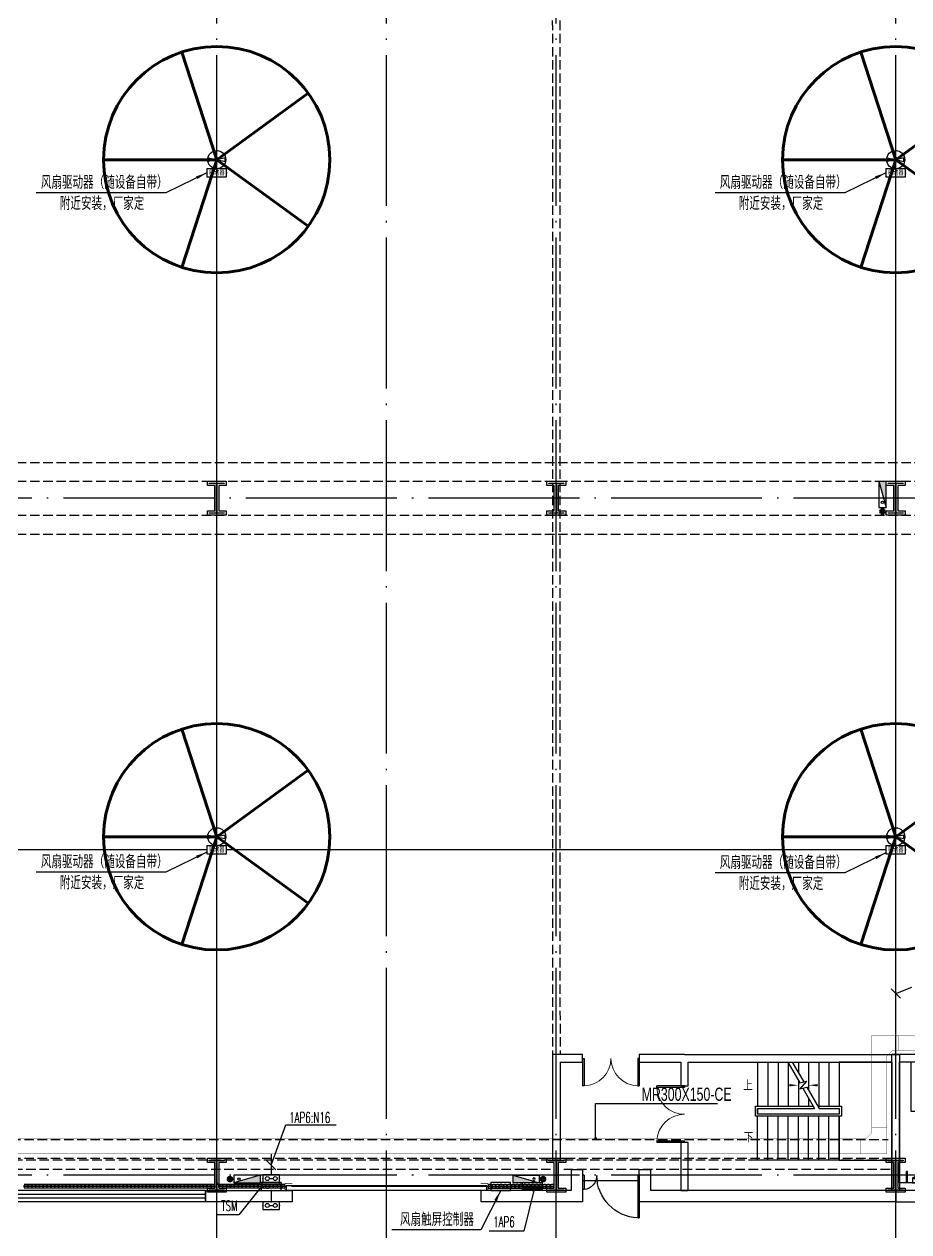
# Model space of a CAD drawing. Extents: x -1396510 to 1250330, y -1892470 to 1623980.
# Drawn here: x -160960 to -137506, y -1361373 to -1329356 of the extents above; entities that cross this region are included whole.
import ezdxf
from ezdxf.enums import TextEntityAlignment as Align

# ---------------------------------------------------------------- set-up
doc = ezdxf.new("R2010")
doc.units = 0
doc.header["$LTSCALE"] = 1000
doc.header["$MEASUREMENT"] = 0
for name, pattern in [('10平面$0$DASH', [0.35, 0.25, -0.1]), ('10平面$1$DOTE', [2.42, 2, -0.2, 0.02, -0.2]), ('DASH', [0.35, 0.25, -0.1]), ('DOTE', [2.42, 2, -0.2, 0.02, -0.2])]:
    doc.linetypes.add(name, pattern=pattern)
doc.layers.get('Defpoints').update_dxf_attribs({"color": 210})
for name, color, linetype in [('10平面$0$WINDOW', 4, 'Continuous'), ('10平面$1$A-AXIS-DOTE', 14, '10平面$1$DOTE'), ('A-AXIS-DOTE', 14, 'DOTE'), ('A-AXIS-SYMB', 3, 'Continuous'), ('A-HATCH-2', 251, 'Continuous'), ('A-HRAIL', 173, 'Continuous'), ('A-LIN-V', 9, 'Continuous'), ('A-SFCE', 30, 'Continuous'), ('A-TEXT', 61, 'Continuous'), ('A-WC', 223, 'Continuous'), ('A-WINDOW', 140, 'Continuous'), ('AS-COLN', 6, 'Continuous'), ('AS-WALL', 40, 'Continuous'), ('CABLETRAY', 4, 'Continuous'), ('CABLETRAY_DIM', 3, 'Continuous'), ('DIM-照明', 3, 'Continuous'), ('DIM-箱柜', 3, 'Continuous'), ('DIM_SYMB', 3, 'Continuous'), ('EQUIP-动力', 3, 'Continuous'), ('EQUIP-箱柜', 3, 'Continuous'), ('SB_ZF消火栓', 10, 'Continuous'), ('SB_ZF消火栓M', 10, 'Continuous'), ('WIRE-照明', 1, 'Continuous'), ('建-窗', 4, 'Continuous'), ('建-门', 4, 'Continuous')]:
    doc.layers.add(name, color=color, linetype=linetype)
doc.layers.add('A-云线2', color=3, linetype='Continuous', plot=False)
doc.layers.add('LG-ZF消防', color=1, linetype='Continuous', lineweight=60)
doc.styles.add('_TCH_DIM', font='SIMPLEX', dxfattribs={"bigfont": 'GBCBIG'})
doc.styles.add('_TCH_WINDOW', font='SIMPLEX', dxfattribs={"height": 3.5, "bigfont": 'GBCBIG'})
doc.styles.add('_TEL_ATTDEF', font='GBENOR', dxfattribs={"width": 0.8, "height": 3, "bigfont": 'GBCBIG'})
doc.styles.add('_TEL_DIM', font='SIMPLEX', dxfattribs={"width": 0.8, "height": 3.5, "bigfont": 'HZTXT'})
doc.styles.add('HZTXT5', font='aa.shx', dxfattribs={"width": 0.7, "bigfont": 'hztxt.shx'})

# ---------------------------------------------------------------- blocks, each defined once
blk = doc.blocks.new('清洁间')
at = {"layer": 'A-AXIS-DOTE', "color": 0, "linetype": 'DASH'}
blk.add_lwpolyline([(2044571, 1694020), (2045331, 1694020)], dxfattribs=at)
at = {"layer": 'A-WC', "color": 0}
for points in [[(2045106, 1693770), (2045106, 1694270), (2044606, 1694270), (2044606, 1693770)], [(2045056, 1693820), (2045056, 1694220), (2044656, 1694220), (2044656, 1693820)]]:
    blk.add_lwpolyline(points, close=True, dxfattribs=at)
for points in [[(2044828, 1694048), (2044656, 1694220)], [(2044884, 1694048), (2045056, 1694220)], [(2044656, 1693820), (2044828, 1693991)], [(2045056, 1693820), (2044884, 1693991)]]:
    blk.add_lwpolyline(points, dxfattribs=at)
blk.add_circle((2044856, 1694020), 40, dxfattribs=at)
blk = doc.blocks.new('厕卫')
at = {"layer": 'A-AXIS-DOTE', "color": 0, "linetype": 'DASH'}
blk.add_line((50, -823), (50, 272), dxfattribs=at)
at = {"layer": 'A-WC', "color": 0}
for p, q in [((-60, -40), (-60, -470)), ((150, -30), (-50, -30)), ((160, -470), (160, -40)), ((190, -470), (-90, -470)), ((350, -1097), (-170, -1397))]:
    blk.add_line(p, q, dxfattribs=at)
blk.add_lwpolyline([(-400, 203), (-400, -1097), (500, -1097), (500, 203)], close=True, dxfattribs=at)
blk.add_lwpolyline([(190, -40, 0.414214), (150, 0), (-50, 0, 0.414214), (-90, -40), (-90, -480, 0.414214), (20, -590), (80, -590, 0.414214), (190, -480)], format="xyb", close=True, dxfattribs=at)
blk.add_circle((50, -359), 20, dxfattribs=at)
for centre, radius, start, end in [((-50, -40), 10, 90, 180), ((150, -40), 10, 0, 90), ((350, -1097), 600, 180, 209.9999)]:
    blk.add_arc(centre, radius, start, end, dxfattribs=at)
for p in [(50, 0), (50, -359)]:
    blk.add_point(p, dxfattribs=at)
blk = doc.blocks.new('$lvtry$00000224')
at = {"color": 0}
for p, q in [((-363, 0), (-363, -300)), ((-338, 0), (-363, 0)), ((-338, -300), (-363, -300)), ((-338, 0), (-338, -300)), ((337, 0), (337, -300)), ((362, 0), (337, 0)), ((362, -300), (337, -300)), ((362, 0), (362, -300))]:
    blk.add_line(p, q, dxfattribs=at)
at = {"color": 0, "elevation": 0}
blk.add_lwpolyline([(-205, -131), (-205, 0), (205, 0), (205, -131, 0.268068), (51, -263, -0.317765), (0, -300, -0.317765), (-51, -263, 0.268068)], format="xyb", close=True, dxfattribs=at)
at = {"color": 0}
blk.add_circle((0, -182, 0), 20, dxfattribs=at)
for centre, radius, start, end in [((-152, -115, 0), 10, 114.1084, 248.1394), ((5, -466, 0), 395, 66.6675, 114.1084), ((-243, -341, 0), 233, 19.2639, 68.1394), ((0, -256, 0), 24, 199.2639, 269.4998), ((0, -256, 0), 24, 270.5002, 340.7361), ((243, -341, 0), 233, 110.4941, 160.7361), ((158, -113, 0), 10, 290.4941, 66.6675)]:
    blk.add_arc(centre, radius, start, end, dxfattribs=at)
blk.add_point((0, -182, 0), dxfattribs=at)
at = {"layer": 'A-AXIS-DOTE', "color": 0}
blk.add_lwpolyline([(0, 153), (0, -367)], dxfattribs=at)
blk = doc.blocks.new('小便器')
at = {"layer": 'A-WC', "color": 8, "xscale": -1, "rotation": 89.99999999999999}
blk.add_blockref('$lvtry$00000224', (2044606, 1695654), dxfattribs=at)
blk = doc.blocks.new('45345')
at = {"layer": 'A-WC'}
h = blk.add_hatch(dxfattribs=at)
h.set_pattern_fill('ANSI31', color=0, scale=10)
h.set_pattern_definition([(30, (40598742844.535, 3385776346.45), (-7.9375, 13.74815), [])])
edge = h.paths.add_edge_path()
edge.add_arc((40598742441.347763, 3385774511.717568), 50, 0, 360)
at = {"layer": 'A-WC', "color": 0}
blk.add_circle((40598742441.347763, 3385774511.717568), 50, dxfattribs=at)
blk = doc.blocks.new('343243')
at = {"layer": '10平面$1$A-AXIS-DOTE', "color": 0}
blk.add_lwpolyline([(-137039, 783550), (-137039, 784210)], dxfattribs=at)
at = {"layer": 'A-WC', "color": 0}
for p, q in [((-137084, 783875), (-136994, 783875)), ((-137071, 783707), (-137056, 783814)), ((-137064, 783668), (-137056, 783814)), ((-137056, 783814), (-137022, 783814)), ((-137056, 783804), (-137022, 783804)), ((-137039, 783830), (-137039, 783920)), ((-137014, 783668), (-137022, 783814)), ((-137008, 783707), (-137022, 783814)), ((-137176, 783694), (-137103, 783694)), ((-137139, 783657), (-137139, 783731)), ((-137064, 783668), (-137071, 783707)), ((-137064, 783668), (-137014, 783668)), ((-137063, 783687), (-137015, 783687)), ((-137014, 783668), (-137008, 783707)), ((-136976, 783694), (-136903, 783694)), ((-136939, 783657), (-136939, 783731))]:
    blk.add_line(p, q, dxfattribs=at)
for points in [[(-137069, 783721, -0.055034), (-137132, 783735, -0.088849), (-137208, 783776, -0.104988), (-137263, 783843, -0.12017), (-137282, 783920, -0.12017), (-137263, 783997, -0.104988), (-137208, 784064, -0.088849), (-137132, 784105, -0.080052), (-137039, 784120, -0.080052)], [(-137039, 784120, -0.080052), (-136946, 784105, -0.088849), (-136870, 784064, -0.104988), (-136815, 783997, -0.12017), (-136796, 783920, -0.12017), (-136815, 783843, -0.104988), (-136870, 783776, -0.088849), (-136946, 783735, -0.055034), (-137010, 783721, -0.080052)], [(-137065, 783751, -0.056066), (-137123, 783763, -0.088849), (-137190, 783800, -0.104988), (-137237, 783857, -0.12017), (-137252, 783920, -0.12017), (-137237, 783983, -0.104988), (-137190, 784040, -0.088849), (-137123, 784077, -0.080052), (-137039, 784090, -0.080052)], [(-137039, 784090, -0.080052), (-136956, 784077, -0.088849), (-136889, 784040, -0.104988), (-136842, 783983, -0.12017), (-136826, 783920, -0.12017), (-136842, 783857, -0.104988), (-136889, 783800, -0.088849), (-136956, 783763, -0.056066), (-137014, 783751, -0.080052)]]:
    blk.add_lwpolyline(points, format="xyb", dxfattribs=at)
for centre, radius in [((-137039, 783875), 30), ((-137039, 783875), 20), ((-137139, 783694), 25), ((-137139, 783694), 15), ((-136939, 783694), 25), ((-136939, 783694), 15)]:
    blk.add_circle(centre, radius, dxfattribs=at)
for centre, start, end in [((-137040, 783695), 80.5252, 279.4748), ((-137038, 783695), 260.5252, 99.4748)]:
    blk.add_arc(centre, 7.19, start, end, dxfattribs=at)
blk = doc.blocks.new('*U14')
at = {"color": 0}
blk.add_lwpolyline([(500, 0), (500, 1000), (460, 1000), (460, 0)], close=True, dxfattribs=at)
blk.add_arc((500, 0), 1000, 90, 180, dxfattribs=at)
blk = doc.blocks.new('*U13')
at = {"color": 0, "xscale": 0.001, "yscale": 0.001, "zscale": 0.001}
blk.add_blockref('*U14', (0, 0), dxfattribs=at)
blk = doc.blocks.new('*U16')
at = {"color": 0}
blk.add_lwpolyline([(400, 0), (400, 800), (360, 800), (360, 0)], close=True, dxfattribs=at)
blk.add_arc((400, 0), 800, 90, 180, dxfattribs=at)
blk = doc.blocks.new('*U15')
at = {"color": 0, "xscale": 0.00125, "yscale": 0.00125, "zscale": 0.00125}
blk.add_blockref('*U16', (0, 0), dxfattribs=at)
blk = doc.blocks.new('G$CA7A27C8F')
at = {"layer": 'A-AXIS-DOTE', "color": 8}
blk.add_lwpolyline([(2222, -4363), (1702, -4363)], dxfattribs=at)
at = {"layer": 'A-AXIS-SYMB', "color": 8}
for points in [[(-426, 1047, 0, 0, 0), (104, 1517, 0, 64, 0), (-76, 1358, 0, 0, 0)], [(1310, -1863, 0, 0, 0), (1840, -1393, 0, 64, 0), (1660, -1552, 0, 0, 0)], [(364, -3083, 0, 0, 0), (980, -3473, 0, 64, 0), (777, -3344, 0, 0, 0)]]:
    blk.add_lwpolyline(points, format="xyseb", dxfattribs=at)
at = {"layer": 'A-LIN-V', "color": 8}
blk.add_line((2070, 2187), (-1130, 2187), dxfattribs=at)
at = {"layer": 'A-WC', "color": 8}
for p, q in [((1470, -3913), (1470, -2413)), ((2070, -4700), (1770, -4700)), ((1770, -4700), (1770, -4725)), ((2070, -4725), (1770, -4725))]:
    blk.add_line(p, q, dxfattribs=at)
at = {"layer": 'A-WC'}
blk.add_line((2070, -4700), (2070, -4725), dxfattribs=at)
at = {"layer": 'A-WC', "color": 8}
blk.add_lwpolyline([(-1130, 1587), (270, 1587), (270, 2187), (270, 2187)], dxfattribs=at)
at = {"layer": 'A-WC', "color": 8, "elevation": 0}
blk.add_lwpolyline([(1939, -4568), (2070, -4568), (2070, -4158), (1939, -4158, -0.268068), (1806, -4312, 0.317765), (1770, -4363, 0.317765), (1806, -4414, -0.268068)], format="xyb", close=True, dxfattribs=at)
at = {"layer": 'A-WC', "color": 8}
blk.add_circle((1888, -4363, 0), 20, dxfattribs=at)
for centre, radius, start, end in [((1814, -4363, 0), 24, 109.2639, 179.4998), ((1814, -4363, 0), 24, 180.5002, 250.7361), ((1729, -4120, 0), 233, 289.2639, 339.5059), ((1729, -4606, 0), 233, 21.8606, 70.7361), ((1957, -4205, 0), 10, 23.3325, 159.5059), ((1603, -4358, 0), 395, 335.8916, 23.3325), ((1955, -4515, 0), 10, 201.8606, 335.8916)]:
    blk.add_arc(centre, radius, start, end, dxfattribs=at)
blk.add_point((1888, -4363, 0), dxfattribs=at)
at = {"layer": 'AS-WALL'}
for p, q in [((-1330, 2387), (-1330, -563)), ((-1130, 2387), (-1330, 2387)), ((-1130, 2387), (-1130, -363)), ((2070, 2387), (2070, -363)), ((2270, 2387), (2070, 2387)), ((2270, 2387), (2270, -463)), ((-1330, -563), (-830, -563)), ((-830, -363), (-1130, -363)), ((-830, -563), (-830, -363)), ((370, -363), (170, -363)), ((170, -363), (170, -563)), ((170, -563), (270, -563)), ((270, -563), (270, -1013)), ((2070, -363), (370, -363)), ((470, -1013), (470, -563)), ((2070, -563), (470, -563)), ((2070, -563), (2070, -2213)), ((2270, -463), (2270, -2313)), ((270, -1013), (470, -1013)), ((470, -1813), (270, -1813)), ((270, -1813), (270, -2213)), ((470, -2213), (470, -1813)), ((-1330, -2213), (-1330, -3963)), ((-830, -2213), (-1330, -2213)), ((-830, -2413), (-830, -2213)), ((270, -2213), (170, -2213)), ((170, -2213), (170, -2413)), ((2070, -2213), (470, -2213)), ((-1130, -2413), (-1130, -3913)), ((-1130, -2413), (-830, -2413)), ((170, -2413), (370, -2413)), ((2070, -2413), (370, -2413)), ((2070, -2413), (2070, -3913)), ((2270, -2313), (2270, -3963)), ((-1330, -3963), (-1330, -7213)), ((170, -3913), (-1130, -3913)), ((170, -4013), (-1130, -4013)), ((-1130, -4013), (-1130, -7013)), ((170, -4013), (170, -3913)), ((2070, -3913), (1470, -3913)), ((1470, -4013), (1470, -3913)), ((2070, -4013), (1470, -4013)), ((2070, -4013), (2070, -7013)), ((2270, -3963), (2270, -7213)), ((2070, -7013), (-1130, -7013)), ((2270, -7213), (-1330, -7213))]:
    blk.add_line(p, q, dxfattribs=at)
at = {"layer": '建-门'}
for p, q in [((170, -363), (-830, -363)), ((470, -1013), (470, -1813)), ((170, -2413), (-830, -2413))]:
    blk.add_line(p, q, dxfattribs=at)
at = {"color": 8}
for name, p, rotation in [('厕卫', (1866, 1037), 270), ('厕卫', (1866, 137), 270), ('厕卫', (-928, -4513), 90), ('小便器', (2046676, 1690591), 180), ('厕卫', (-928, -5413), 90), ('小便器', (2046676, 1689891), 180), ('厕卫', (-928, -6313), 90), ('小便器', (2046676, 1689191), 180)]:
    blk.add_blockref(name, p, dxfattribs=dict(at, rotation=rotation))
at = {"layer": 'A-HRAIL', "color": 8, "rotation": 180}
blk.add_blockref('清洁间', (2046676, 1693207), dxfattribs=at)
at = {"layer": 'A-LIN-V', "color": 8, "xscale": -1.5, "yscale": 1.5, "zscale": 1.5}
for p in [(60898113797, -5078660050), (60898115621, -5078662967), (60898115232, -5078665548)]:
    blk.add_blockref('45345', p, dxfattribs=at)
at = {"layer": 'A-WINDOW', "color": 8}
for p, rotation in [((-137370, 785805), 180), ((785700, 133876), 90)]:
    blk.add_blockref('343243', p, dxfattribs=dict(at, rotation=rotation))
at = {"layer": '建-门'}
for name, p, xscale, yscale, zscale, rotation in [('*U13', (-330, -463), 1000, -1000, 199.9999999999999, 180.0000000000208), ('*U15', (370, -1413), 800, -800, 199.9999999999998, 270), ('*U13', (-330, -2313), 1000, 1000, 200, 180.0000000000208)]:
    blk.add_blockref(name, p, dxfattribs=dict(at, xscale=xscale, yscale=yscale, zscale=zscale, rotation=rotation))
at = {"layer": 'A-TEXT', "color": 8, "style": '_TCH_WINDOW'}
for s, p in [('女卫', (-372, 733)), ('清洁间', (1028, -1515)), ('男卫', (191, -2836))]:
    blk.add_text(s, height=231.5, dxfattribs=at).set_placement(p)
blk = doc.blocks.new('WINDOW2DLIB$DYNSTYLE$00000005')
at = {"color": 0}
for points in [[(-0.5, 0.5), (-0.5, -0.5)], [(-0.5, 0.5), (0.5, 0.5)], [(0.5, -0.5), (0.5, 0.5)], [(0.5, 0.1667), (-0.5, 0.1667)], [(0.5, -0.1667), (-0.5, -0.1667)], [(-0.5, -0.5), (0.5, -0.5)]]:
    blk.add_lwpolyline(points, dxfattribs=at)
blk = doc.blocks.new('10平面$0$$DorLib2D$00000126')
at = {"color": 0, "linetype": 'Continuous'}
for p, q in [((-0.532, 0.5), (-0.532, 0.9)), ((0.532, 0.9), (0.532, 0.5))]:
    blk.add_line(p, q, dxfattribs=at)
at = {"color": 0, "linetype": '10平面$0$DASH'}
for p, q in [((-0.532, 0.9), (0.532, 0.9)), ((-0.532, 0.5), (0.532, 0.5))]:
    blk.add_line(p, q, dxfattribs=at)
blk = doc.blocks.new('DOOR2DLIB$SYSLIB$00000123')
at = {"color": 0}
for p, q in [((0.475, -0.001), (0.475, 0.752)), ((0.475, 0.752), (0.5, 0.752)), ((0.5, -0.001), (0.5, 0.752)), ((-0.5, 0), (-0.5, 0.252)), ((-0.475, 0.252), (-0.5, 0.252)), ((-0.475, 0), (-0.475, 0.252)), ((-0.475, 0), (-0.5, 0)), ((0.475, -0.001), (0.5, -0.001))]:
    blk.add_line(p, q, dxfattribs=at)
for centre, radius, start, end in [((0.505, -0.002), 0.755, 92.2493, 179.7238), ((-0.501, 0.003), 0.251, 359.7899, 84.0974)]:
    blk.add_arc(centre, radius, start, end, dxfattribs=at)
blk = doc.blocks.new('42343243')
at = {"layer": '10平面$0$WINDOW'}
blk.add_line((-144654, 1222620), (-146154, 1222620), dxfattribs=at)
at = {"layer": 'AS-WALL'}
for p, q in [((-153854, 1223170), (-156154, 1223170)), ((-156154, 1223170), (-156154, 1222870)), ((-153854, 1222870), (-153854, 1223170)), ((-146154, 1223170), (-148854, 1223170)), ((-148854, 1222870), (-148854, 1223170)), ((-146154, 1222620), (-146154, 1223170)), ((-144654, 1222620), (-144654, 1223170)), ((-137854, 1223170), (-144654, 1223170)), ((-137854, 1222870), (-137854, 1223170)), ((-156154, 1222870), (-153854, 1222870)), ((-146454, 1222870), (-148854, 1222870)), ((-146454, 1222320), (-146454, 1222870)), ((-144354, 1222320), (-144354, 1222870)), ((-137854, 1222870), (-144354, 1222870)), ((-146154, 1222320), (-146154, 1222620)), ((-144654, 1222620), (-144654, 1222320)), ((-146454, 1222320), (-146154, 1222320)), ((-144654, 1222320), (-144354, 1222320))]:
    blk.add_line(p, q, dxfattribs=at)
at = {"layer": '10平面$0$WINDOW', "zscale": 300}
for name, p, xscale, yscale, rotation in [('DOOR2DLIB$SYSLIB$00000123', (-145404, 1222470), -1500, -1500, 179.9999999999555), ('10平面$0$$DorLib2D$00000126', (-151354, 1223020), 5000, 300, 180)]:
    blk.add_blockref(name, p, dxfattribs=dict(at, xscale=xscale, yscale=yscale, rotation=rotation))
at = {"layer": '建-窗', "xscale": -13200, "yscale": -300, "zscale": 300, "rotation": 359.9999999996728}
blk.add_blockref('WINDOW2DLIB$DYNSTYLE$00000005', (-162754, 1223020), dxfattribs=at)
blk = doc.blocks.new('4324324')
at = {"layer": 'A-HATCH-2', "color": 8, "linetype": 'DASH'}
for p, q in [((-313054, 567820), (-128854, 567820)), ((-313054, 567320), (-128854, 567320)), ((-313054, 566420), (-128854, 566420)), ((-313054, 565920), (-128854, 565920)), ((-312854, 549870), (-138054, 549870)), ((-312854, 549370), (-138054, 549370))]:
    blk.add_line(p, q, dxfattribs=at)
blk = doc.blocks.new('w4324324')
at = {"layer": 'A-HATCH-2', "color": 0, "lineweight": 60}
for q in [(-1694760, 686605), (-1697614, 684532), (-1691907, 684532), (-1696524, 681178), (-1692997, 681178)]:
    blk.add_line((-1694760, 683605), q, dxfattribs=at)
blk.add_circle((-1694760, 683605), 3000, dxfattribs=at)
blk = doc.blocks.new('342343')
at = {"layer": 'A-LIN-V', "color": 8}
for p in [(1030710, -44444), (1048660, -44444), (1030710, -62444), (1048660, -62444)]:
    blk.add_blockref('w4324324', p, dxfattribs=at)
blk = doc.blocks.new('w42343243')
at = {"layer": 'A-HATCH-2', "color": 8}
blk.add_lwpolyline([(-165104, 621070), (-164604, 621070), (-164604, 620958), (-164800, 620958), (-164800, 620282), (-164604, 620282), (-164604, 620170), (-165104, 620170), (-165104, 620282), (-164908, 620282), (-164908, 620958), (-165104, 620958)], close=True, dxfattribs=at)
at = {"layer": 'AS-COLN', "color": 3}
blk.add_lwpolyline([(-165054, 621020), (-164654, 621020), (-164654, 621008), (-164850, 621008), (-164850, 620232), (-164654, 620232), (-164654, 620220), (-165054, 620220), (-165054, 620232), (-164858, 620232), (-164858, 621008), (-165054, 621008)], close=True, dxfattribs=at)
blk = doc.blocks.new('42343')
at = {"layer": 'A-WINDOW'}
for p in [(9000, -53750), (18000, -53750), (27000, -53750), (9000, -71700), (18000, -71700), (27000, -71700)]:
    blk.add_blockref('w42343243', p, dxfattribs=at)
blk = doc.blocks.new('3333')
at = {"layer": 'A-SFCE', "const_width": 20}
blk.add_lwpolyline([(-227064, 766320), (-227064, 766510), (-227244, 766510), (-227244, 766320)], dxfattribs=at)
blk = doc.blocks.new('A$C5D961328')
at = {"layer": 'SB_ZF消火栓'}
blk.add_hatch(color=256, dxfattribs=at).paths.add_polyline_path([(0, 40), (700, 40), (700, 240)])
for p, q in [((700, 240), (0, 240)), ((0, 240), (0, 40)), ((700, 240), (0, 40)), ((0, 40), (700, 40)), ((700, 240), (700, 40))]:
    blk.add_line(p, q, dxfattribs=at)
at = {"layer": 'SB_ZF消火栓', "color": 1}
blk.add_circle((140, 140), 32.5, dxfattribs=at)
blk = doc.blocks.new('we42342343234')
at = {"layer": 'LG-ZF消防'}
for centre in [(-138204, 566520), (-155504, 548820), (-147204, 548820)]:
    blk.add_circle(centre, 50, dxfattribs=at)
at = {"layer": 'SB_ZF消火栓M', "rotation": 90}
blk.add_blockref('A$C5D961328', (-138064, 566620), dxfattribs=at)
at = {"layer": 'SB_ZF消火栓M'}
blk.add_blockref('A$C5D961328', (-155404, 548680), dxfattribs=at)
at = {"layer": 'SB_ZF消火栓M', "xscale": -1}
blk.add_blockref('A$C5D961328', (-147304, 548680), dxfattribs=at)
blk = doc.blocks.new('$DorLib2D$00000002')
for p, q in [((-0.5, 0), (-0.5, 0.4875)), ((-0.475, 0.4875), (-0.5, 0.4875)), ((-0.475, 0), (-0.475, 0.4875)), ((0.475, 0), (0.475, 0.4875)), ((0.475, 0.4875), (0.5, 0.4875)), ((0.5, 0), (0.5, 0.4875)), ((-0.5, 0), (-0.475, 0)), ((0.5, 0), (0.475, 0))]:
    blk.add_line(p, q)
at = {"lineweight": 13}
for centre, start, end in [((-0.4875, 0), 0, 88.53072), ((0.4875, 0), 91.46928, 180)]:
    blk.add_arc(centre, 0.4875, start, end, dxfattribs=at)
blk = doc.blocks.new('99平面图例外参$0$$LinePat$圆环')
for points in [[(0, 150), (300, 150)], [(0, 0), (300, 0)], [(0, -150), (300, -150)]]:
    blk.add_lwpolyline(points)
at = {"color": 0}
blk.add_circle((150, 0), 150, dxfattribs=at)
blk = doc.blocks.new('世赫3#厂房一层0821')
at = {"layer": 'A-AXIS-DOTE', "color": 8, "ltscale": 2}
for p, q in [((157000, -79980), (157000, 5514)), ((161500, -79980), (161500, 5514)), ((166000, -79980), (166000, 5514)), ((175000, -79980), (175000, 5514)), ((190814.2, -53850), (-5155.8, -53850)), ((190814.2, -71800), (-5155.8, -71800))]:
    blk.add_line(p, q, dxfattribs=at)
at = {"layer": 'A-SFCE', "linetype": 'DASH'}
for p, q in [((165850, -71400), (148150, -71400)), ((165850, -71650), (148150, -71650))]:
    blk.add_line(p, q, dxfattribs=at)
at = {"layer": 'A-SFCE', "color": 2, "linetype": 'DASH'}
for p, q in [((174850, -71400), (166150, -71400)), ((174850, -71650), (166150, -71650))]:
    blk.add_line(p, q, dxfattribs=at)
at = {"layer": 'AS-WALL'}
for p, q in [((178950, -72200), (175000, -72200)), ((175000, -72200), (175000, -72500)), ((175000, -72500), (178950, -72500))]:
    blk.add_line(p, q, dxfattribs=at)
at = {"layer": 'Defpoints', "color": 8, "linetype": 'DASH'}
for p, q in [((165896, -36288), (165900, -68600)), ((166096, -36288), (166100, -68600)), ((166100, -68600), (165900, -68600))]:
    blk.add_line(p, q, dxfattribs=at)
at = {"layer": 'Defpoints', "color": 8}
for p, q in [((166700, -68600), (165900, -68600)), ((165900, -68600), (165900, -71400)), ((166100, -68800), (166700, -68800)), ((166100, -68800), (166100, -71400)), ((166700, -68800), (166700, -68600)), ((169400, -68600), (168200, -68600)), ((168200, -68600), (168200, -68800)), ((168200, -68800), (169300, -68800)), ((169300, -68800), (169300, -69431.3)), ((169400, -68600), (175100, -68600)), ((169500, -69431.3), (169500, -68800)), ((169500, -68800), (174900, -68800)), ((171340, -68800), (172143.6, -68800)), ((171340, -68800), (171340, -69965)), ((171610, -68800), (171610, -69965)), ((171880, -68800), (171880, -69965)), ((172143.6, -68800), (172460.1, -69348.1)), ((172150, -68811), (172150, -69965)), ((172259.1, -68800), (173500, -68800)), ((172259.1, -68800), (172560.1, -69321.3)), ((172420, -68800), (172420, -69078.7)), ((172690, -68800), (172690, -69546.3)), ((172960, -68800), (172960, -69965)), ((173230, -68800), (173230, -69965)), ((173500, -68800), (173500, -69965)), ((174900, -68800), (173500, -68800)), ((173500, -68800), (173500, -69965)), ((174900, -68800), (174900, -72200)), ((174900, -71400), (174900, -68800)), ((175100, -68600), (175100, -72200)), ((169300, -69431.3), (169500, -69431.3)), ((172420, -69278.7), (172420, -69965)), ((172632.4, -69301.9), (172459.5, -69508)), ((172459.5, -69508), (172639.9, -69459.6)), ((172460.1, -69348.1), (172632.4, -69301.9)), ((172639.9, -69459.6), (172966.4, -70025)), ((172539.9, -69486.4), (172850.9, -70025)), ((172690, -69746.3), (172690, -69965)), ((171280, -70235), (171280, -69965)), ((171280, -69965), (172816.3, -69965)), ((171340, -70025), (172850.9, -70025)), ((171340, -70175), (171340, -70025)), ((171340, -70025), (172850.9, -70025)), ((171340, -70025), (171340, -70175)), ((172931.7, -69965), (173560, -69965)), ((172966.4, -70025), (173500, -70025)), ((172966.4, -70025), (173500, -70025)), ((173500, -70025), (173500, -70175)), ((173500, -70025), (173500, -70175)), ((173560, -69965), (173560, -70235)), ((173560, -70235), (171280, -70235)), ((173500, -70175), (171340, -70175)), ((173500, -70175), (171340, -70175)), ((171340, -71400), (171340, -70235)), ((171610, -71400), (171610, -70235)), ((171880, -71400), (171880, -70235)), ((172150, -71400), (172150, -70235)), ((172420, -71400), (172420, -70235)), ((172690, -71400), (172690, -70235)), ((172960, -71400), (172960, -70235)), ((173230, -71400), (173230, -70235)), ((173500, -71400), (173500, -70235)), ((173500, -70235), (173500, -71400)), ((169500, -70931.3), (169300, -70931.3)), ((169300, -70931.3), (169300, -72200)), ((169500, -72200), (169500, -70931.3)), ((166100, -71400), (165900, -71400)), ((173500, -71400), (171340, -71400)), ((173500, -71400), (174900, -71400)), ((169300, -72200), (169500, -72200)), ((175100, -72200), (174900, -72200))]:
    blk.add_line(p, q, dxfattribs=at)
at = {"layer": 'DIM_SYMB', "color": 8}
for points in [[(171205, -69412.5, 0, 0, 0), (172420, -69412.5, 0, 64, 0), (172180, -69412.5, 0, 0, 0)], [(171205, -70787.5, 0, 0, 0), (174200, -70787.5, 0, 0, 0), (174200, -69412.5, 0, 0, 0), (172690, -69412.5, 0, 64, 0), (172930, -69412.5, 0, 0, 0)]]:
    blk.add_lwpolyline(points, format="xyseb", dxfattribs=at)
at = {"color": 8, "rotation": 270}
blk.add_blockref('G$CA7A27C8F', (182112.9, -69930.4), dxfattribs=at)
at = {"layer": 'A-HRAIL', "yscale": 0.3333333333111111, "zscale": 0.3333333333111111}
for p, xscale, rotation in [((151994.8, -72093.9), 0.3368181817957239, 180.0000000002033), ((152095.8, -72093.9), 0.3368181817957239, 180.0000000002033), ((152196.9, -72093.9), 0.3368181817957239, 180.0000000002033), ((152297.9, -72093.9), 0.3368181817957239, 180.0000000002033), ((152399, -72093.9), 0.3368181817957239, 180.0000000002033), ((152500, -72093.9), 0.3368181817957239, 180.0000000002033), ((152601, -72093.9), 0.3368181817957239, 180.0000000002033), ((152702.1, -72093.9), 0.3368181817957239, 180.0000000002033), ((152803.1, -72093.9), 0.3368181817957239, 180.0000000002033), ((152904.2, -72093.9), 0.3368181817957239, 180.0000000002033), ((153005.2, -72093.9), 0.3368181817957239, 180.0000000002033), ((153106.3, -72093.9), 0.3368181817957239, 180.0000000002033), ((153207.3, -72093.9), 0.3368181817957239, 180.0000000002033), ((153308.4, -72093.9), 0.3368181817957239, 180.0000000002033), ((153409.4, -72093.9), 0.3368181817957239, 180.0000000002033), ((153510.5, -72093.9), 0.3368181817957239, 180.0000000002033), ((153611.5, -72093.9), 0.3368181817957239, 180.0000000002033), ((153712.5, -72093.9), 0.3368181817957239, 180.0000000002033), ((153813.6, -72093.9), 0.3368181817957239, 180.0000000002033), ((153914.6, -72093.9), 0.3368181817957239, 180.0000000002033), ((154015.7, -72093.9), 0.3368181817957239, 180.0000000002033), ((154116.7, -72093.9), 0.3368181817957239, 180.0000000002033), ((154217.8, -72093.9), 0.3368181817957239, 180.0000000002033), ((154318.8, -72093.9), 0.3368181817957239, 180.0000000002033), ((154419.9, -72093.9), 0.3368181817957239, 180.0000000002033), ((154520.9, -72093.9), 0.3368181817957239, 180.0000000002033), ((154622, -72093.9), 0.3368181817957239, 180.0000000002033), ((154723, -72093.9), 0.3368181817957239, 180.0000000002033), ((154824, -72093.9), 0.3368181817957239, 180.0000000002033), ((154925.1, -72093.9), 0.3368181817957239, 180.0000000002033), ((155026.1, -72093.9), 0.3368181817957239, 180.0000000002033), ((155127.2, -72093.9), 0.3368181817957239, 180.0000000002033), ((155228.2, -72093.9), 0.3368181817957239, 180.0000000002033), ((155329.3, -72093.9), 0.3368181817957239, 180.0000000002033), ((155430.3, -72093.9), 0.3368181817957239, 180.0000000002033), ((155531.4, -72093.9), 0.3368181817957239, 180.0000000002033), ((155632.4, -72093.9), 0.3368181817957239, 180.0000000002033), ((155733.5, -72093.9), 0.3368181817957239, 180.0000000002033), ((155834.5, -72093.9), 0.3368181817957239, 180.0000000002033), ((155935.5, -72093.9), 0.3368181817957239, 180.0000000002033), ((156036.6, -72093.9), 0.3368181817957239, 180.0000000002033), ((156137.6, -72093.9), 0.3368181817957239, 180.0000000002033), ((156238.7, -72093.9), 0.3368181817957239, 180.0000000002033), ((156339.7, -72093.9), 0.3368181817957239, 180.0000000002033), ((156440.8, -72093.9), 0.3368181817957239, 180.0000000002033), ((156541.8, -72093.9), 0.3368181817957239, 180.0000000002033), ((156642.9, -72093.9), 0.3368181817957239, 180.0000000002033), ((156743.9, -72093.9), 0.3368181817957239, 180.0000000002033), ((156845, -72093.9), 0.3368181817957239, 180.0000000002033), ((156946, -72093.9), 0.3368181817957239, 180.0000000002033), ((157157.3, -72093.9), 0.3444734679202548, 180.000000000205), ((157260.7, -72093.9), 0.3444734679202548, 180.000000000205), ((157364, -72093.9), 0.3444734679202548, 180.000000000205), ((157467.4, -72093.9), 0.3444734679202548, 180.000000000205), ((157570.7, -72093.9), 0.3444734679202548, 180.000000000205), ((157674.1, -72093.9), 0.3444734679202548, 180.000000000205), ((157777.4, -72093.9), 0.3444734679202548, 180.000000000205), ((157880.7, -72093.9), 0.3444734679202548, 180.000000000205), ((157984.1, -72093.9), 0.3444734679202548, 180.000000000205), ((158087.4, -72093.9), 0.3444734679202548, 180.000000000205), ((158190.8, -72093.9), 0.3444734679202548, 180.000000000205), ((158294.1, -72093.9), 0.3444734679202548, 180.000000000205), ((158397.4, -72093.9), 0.3444734679202548, 180.000000000205), ((158500.8, -72093.9), 0.3444734679202548, 180.000000000205), ((158604.1, -72093.9), 0.3444734679202548, 180.000000000205), ((158707.5, -72093.9), 0.3444734679202548, 180.000000000205), ((158810.8, -72093.9), 0.3444734679202548, 180.000000000205), ((164189.2, -72093.9), -0.344473467906519, 179.999999999795), ((164292.5, -72093.9), -0.344473467906519, 179.999999999795), ((164395.9, -72093.9), -0.344473467906519, 179.999999999795), ((164499.2, -72093.9), -0.344473467906519, 179.999999999795), ((164602.6, -72093.9), -0.344473467906519, 179.999999999795), ((164705.9, -72093.9), -0.344473467906519, 179.999999999795), ((164809.2, -72093.9), -0.344473467906519, 179.999999999795), ((164912.6, -72093.9), -0.344473467906519, 179.999999999795), ((165015.9, -72093.9), -0.344473467906519, 179.999999999795), ((165119.3, -72093.9), -0.344473467906519, 179.999999999795), ((165222.6, -72093.9), -0.344473467906519, 179.999999999795), ((165325.9, -72093.9), -0.344473467906519, 179.999999999795), ((165429.3, -72093.9), -0.344473467906519, 179.999999999795), ((165532.6, -72093.9), -0.344473467906519, 179.999999999795), ((165636, -72093.9), -0.344473467906519, 179.999999999795), ((165739.3, -72093.9), -0.344473467906519, 179.999999999795), ((165842.7, -72093.9), -0.344473467906519, 179.999999999795)]:
    blk.add_blockref('99平面图例外参$0$$LinePat$圆环', p, dxfattribs=dict(at, xscale=xscale, rotation=rotation))
at = {"layer": 'A-LIN-V', "color": 8, "rotation": 90}
blk.add_blockref('342343', (796160.7, 601225), dxfattribs=at)
at = {"layer": 'A-SFCE', "xscale": -1, "rotation": 90}
blk.add_blockref('3333', (925320.8, -299254.1), dxfattribs=at)
at = {"layer": 'A-SFCE', "rotation": 270}
blk.add_blockref('3333', (-602320.8, -299254.1), dxfattribs=at)
at = {"layer": 'A-WINDOW'}
for name in ['42343', '4324324']:
    blk.add_blockref(name, (312854.2, -620720), dxfattribs=at)
at = {"layer": 'A-WINDOW', "xscale": -1, "rotation": 180}
blk.add_blockref('42343243', (312854.2, 1150670), dxfattribs=at)
at = {"layer": 'Defpoints', "color": 8, "xscale": -1500, "yscale": -1500, "zscale": 200}
for p, rotation in [((167450, -68700), 6.532780952413937e-08), ((169400, -70181.3), 270.000000054067)]:
    blk.add_blockref('$DorLib2D$00000002', p, dxfattribs=dict(at, rotation=rotation))
at = {"layer": 'SB_ZF消火栓'}
blk.add_blockref('we42342343234', (312854.2, -620720), dxfattribs=at)
at = {"layer": 'DIM_SYMB', "color": 7, "style": '_TCH_DIM'}
for s, p in [('上', (170954.2, -69552.5)), ('下', (170969.1, -70927.5))]:
    blk.add_text(s, height=270.1, dxfattribs=at).set_placement(p)
blk = doc.blocks.new('$equip$00002854')
for p, q in [((-0.625, 0.13), (-0.102, 0.021)), ((-0.625, -0.13), (-0.625, 0.13)), ((0.625, 0.13), (0.102, 0.021)), ((0.625, -0.13), (0.625, 0.13)), ((-0.102, -0.021), (-0.625, -0.13)), ((0.102, -0.021), (0.625, -0.13))]:
    blk.add_line(p, q)
at = {"const_width": 0.0571}
blk.add_lwpolyline([(-0.688, 0, 1), (0.688, 0, 1), (-0.688, 0, 1.215985)], format="xyb", dxfattribs=at)
for radius in [0.688, 0.104]:
    blk.add_circle((0, 0), radius)
for p in [(-0.688, 0), (0, 0.688), (0.688, 0), (0, -0.688)]:
    blk.add_point(p)
at = {"color": 7, "style": '_TEL_DIM', "flags": 1}
for tag in ['A', 'REMARK']:
    blk.add_attdef(tag, text='', height=0.00002, dxfattribs=at).set_placement((0, 0), align=Align.MIDDLE_CENTER)
blk = doc.blocks.new('$equip$00002926')
for p, q in [((0.75, 0.6), (-0.75, 0.6)), ((-0.75, 0.6), (-0.75, 0)), ((-0.75, 0), (0.75, 0)), ((0.75, 0), (0.75, 0.6))]:
    blk.add_line(p, q)
at = {"const_width": 0.0571}
blk.add_lwpolyline([(-0.75, 0.6), (-0.75, 0), (0.75, 0), (0.75, 0.6), (-0.75, 0.6), (-0.75, 0)], dxfattribs=at)
for p in [(-0.75, 0.3), (0, 0.6), (0, 0), (0.75, 0.3)]:
    blk.add_point(p)
at = {"color": 7, "style": '_TEL_DIM'}
blk.add_attdef('$TEXT$', text='', height=0.4, dxfattribs=at).set_placement((0, 0.3), align=Align.MIDDLE_CENTER)
at = {"color": 7, "style": '_TEL_DIM', "flags": 1}
for tag in ['A', 'REMARK']:
    blk.add_attdef(tag, text='', height=0.00002, dxfattribs=at).set_placement((0, 0), align=Align.MIDDLE_CENTER)
blk = doc.blocks.new('*X128')
at = {"color": 0}
for p, q in [((-250, 33), (-183, 100)), ((-250, 68), (-218, 100)), ((-247, 0), (-147, 100)), ((-212, 0), (-112, 100)), ((-177, 0), (-77, 100)), ((-141, 0), (-41, 100)), ((-106, 0), (-6, 100)), ((-71, 0), (29, 100)), ((-35, 0), (65, 100)), ((0, 0), (100, 100)), ((35, 0), (135, 100)), ((71, 0), (171, 100)), ((106, 0), (206, 100)), ((141, 0), (241, 100)), ((177, 0), (250, 73)), ((212, 0), (250, 38)), ((247, 0), (250, 3))]:
    blk.add_line(p, q, dxfattribs=at)
blk = doc.blocks.new('$equip$00002929')
for p, q in [((-0.75, 0.6), (-0.75, 0)), ((0.75, 0.6), (-0.75, 0.6)), ((-0.75, 0.3), (0.75, 0.3)), ((-0.75, 0), (0.75, 0)), ((0.75, 0), (0.75, 0.6))]:
    blk.add_line(p, q)
for points, const_width in [([(-0.75, 0.15), (0.75, 0.15)], 0.3), ([(-0.75, 0.6), (-0.75, 0), (0.75, 0), (0.75, 0.6), (-0.75, 0.6), (-0.75, 0)], 0.0571)]:
    blk.add_lwpolyline(points, dxfattribs=dict(const_width=const_width))
for p in [(-0.75, 0.3), (0, 0.6), (0, 0), (0.75, 0.3)]:
    blk.add_point(p)
at = {"xscale": 0.00300000000061118, "yscale": 0.00300000000061118, "zscale": 0.00300000000061118}
blk.add_blockref('*X128', (0, 0), dxfattribs=at)
at = {"color": 7, "style": '_TEL_DIM', "flags": 1}
for tag in ['A', 'REMARK']:
    blk.add_attdef(tag, text='', height=0.00002, dxfattribs=at).set_placement((0, 0), align=Align.MIDDLE_CENTER)
blk = doc.blocks.new('$equip$00002705')
for p, q in [((-0.75, 0.6), (-0.75, 0)), ((0.75, 0.6), (-0.75, 0.6)), ((-0.75, 0), (0.75, 0)), ((0.75, 0), (0.75, 0.6))]:
    blk.add_line(p, q)
at = {"const_width": 0.0571}
blk.add_lwpolyline([(-0.75, 0.6), (-0.75, 0), (0.75, 0), (0.75, 0.6), (-0.75, 0.6), (-0.75, 0)], dxfattribs=at)
for p in [(-0.75, 0.3), (0, 0.6), (0, 0), (0.75, 0.3)]:
    blk.add_point(p)
at = {"color": 7, "style": '_TEL_DIM', "flags": 1}
for tag in ['REMARK', 'A']:
    blk.add_attdef(tag, text='', height=0.4, dxfattribs=at).set_placement((0, 0), align=Align.MIDDLE_CENTER)
at = {"color": 7, "style": '_TEL_DIM'}
blk.add_attdef('$TEXT$', text='', height=0.4, dxfattribs=at).set_placement((0, 0.3), align=Align.MIDDLE_CENTER)
blk = doc.blocks.new('$equip$00002708')
for p, q in [((-0.75, 0.6), (-0.75, 0)), ((0.75, 0.6), (-0.75, 0.6)), ((-0.75, 0), (0.75, 0)), ((0.75, 0), (0.75, 0.6))]:
    blk.add_line(p, q)
at = {"const_width": 0.0571}
blk.add_lwpolyline([(-0.75, 0.6), (-0.75, 0), (0.75, 0), (0.75, 0.6), (-0.75, 0.6), (-0.75, 0)], dxfattribs=at)
for p in [(-0.75, 0.3), (0, 0.6), (0, 0), (0.75, 0.3)]:
    blk.add_point(p)
at = {"color": 7, "style": '_TEL_DIM', "flags": 1}
for tag in ['REMARK', 'A']:
    blk.add_attdef(tag, text='', height=0.4, dxfattribs=at).set_placement((0, 0), align=Align.MIDDLE_CENTER)
at = {"color": 7, "style": '_TEL_DIM'}
blk.add_attdef('$TEXT$', text='', height=0.4, dxfattribs=at).set_placement((0, 0.3), align=Align.MIDDLE_CENTER)
blk = doc.blocks.new('$equip$00002868')
for p, q in [((-0.625, 0.292), (-0.625, -0.292)), ((0.625, 0.292), (-0.625, 0.292)), ((-0.15, 0.008), (0.15, 0.008)), ((0.625, -0.292), (0.625, 0.292)), ((-0.625, -0.292), (0.625, -0.292))]:
    blk.add_line(p, q)
at = {"const_width": 0.0571}
blk.add_lwpolyline([(-0.625, 0.292), (-0.625, -0.292), (0.625, -0.292), (0.625, 0.292), (-0.625, 0.292), (-0.625, -0.292)], dxfattribs=at)
for centre in [(-0.3, 0.008), (0.3, 0.008)]:
    blk.add_circle(centre, 0.15)
for p in [(-0.625, 0), (0, 0.292), (0.625, 0), (0, -0.292)]:
    blk.add_point(p)
at = {"color": 7, "style": '_TEL_DIM', "flags": 1}
for tag in ['A', 'REMARK']:
    blk.add_attdef(tag, text='', height=0.00002, dxfattribs=at).set_placement((0, 0), align=Align.MIDDLE_CENTER)

msp = doc.modelspace()

# ---------------------------------------------------------------- linework, layer by layer
at = {"layer": 'CABLETRAY', "const_width": 7.5}
for points in [[(-138490, -1356864), (-138490, -1356164)], [(-138490, -1356164), (-137790, -1356164)], [(-137790, -1356564), (-137790, -1356164)], [(-137790, -1356164), (-129970, -1356164)], [(-137790, -1356164), (-137790, -1356564)], [(-137940, -1356564), (-138090, -1356714)], [(-137790, -1356564), (-137940, -1356564)], [(-129970, -1356564), (-137790, -1356564)], [(-138490, -1358604), (-138490, -1356864)], [(-138490, -1356864), (-138090, -1356864)], [(-138090, -1356864), (-138490, -1356864)], [(-138090, -1356714), (-138090, -1356864)], [(-138090, -1356864), (-138090, -1358604)], [(-138490, -1358754), (-138640, -1358904)], [(-138090, -1358604), (-138490, -1358604)], [(-138090, -1358604), (-138490, -1358604)], [(-138490, -1358604), (-138490, -1358754)], [(-138090, -1359304), (-138090, -1358604)], [(-311600, -1358904), (-138790, -1358904)], [(-138640, -1358904), (-138790, -1358904)], [(-138790, -1358904), (-138790, -1359304)], [(-138790, -1358904), (-138790, -1359304)], [(-138790, -1359304), (-311600, -1359304)], [(-138790, -1359304), (-138090, -1359304)]]:
    msp.add_lwpolyline(points, dxfattribs=at)
at = {"layer": 'CABLETRAY_DIM'}
for p, q in [((-145810, -1358904), (-145810, -1357970)), ((-145810, -1357970), (-142580, -1357970))]:
    msp.add_line(p, q, dxfattribs=at)
at = {"layer": 'CABLETRAY_DIM', "const_width": 40}
msp.add_lwpolyline([(-145810, -1358924, 1), (-145810, -1358884, 1)], format="xyb", close=True, dxfattribs=at)
at = {"layer": 'DIM-照明'}
for p, q in [((-137730.4, -1355177.7), (-137977.9, -1354930.2)), ((-154286.3, -1359727.7), (-154533.7, -1359480.2))]:
    msp.add_line(p, q, dxfattribs=at)
for points in [[(-137854.2, -1355054), (-137430, -1354884)], [(-154410, -1359604), (-154020, -1358534)], [(-154020, -1358534), (-152685, -1358534)]]:
    msp.add_lwpolyline(points, dxfattribs=at)
at = {"layer": 'DIM-箱柜'}
for p, q in [((-156116.7, -1333294.6), (-157200, -1333829)), ((-138116.7, -1333294.6), (-139200, -1333829)), ((-157200, -1333829), (-160640, -1333829)), ((-139200, -1333829), (-142640, -1333829)), ((-156116.7, -1351304.6), (-157200, -1351839)), ((-138116.7, -1351324.6), (-139200, -1351859)), ((-157200, -1351839), (-160640, -1351839)), ((-139200, -1351859), (-142640, -1351859)), ((-154670, -1360174), (-155270, -1360924)), ((-148326.6, -1360274), (-148850, -1361324)), ((-147448.7, -1360274), (-147716.1, -1361354)), ((-155270, -1360924), (-155840.9, -1360924)), ((-148850, -1361324), (-151212, -1361324)), ((-147716.1, -1361354), (-148628.7, -1361354))]:
    msp.add_line(p, q, dxfattribs=at)
for points in [[(-156116.7, -1333294.6, 0, 80, 0), (-156385.7, -1333427.3, 0, 0, 0)], [(-138116.7, -1333294.6, 0, 80, 0), (-138385.7, -1333427.3, 0, 0, 0)], [(-156116.7, -1351304.6, 0, 80, 0), (-156385.7, -1351437.3, 0, 0, 0)], [(-138116.7, -1351324.6, 0, 80, 0), (-138385.7, -1351457.3, 0, 0, 0)], [(-148326.6, -1360274, 0, 80, 0), (-148460.4, -1360542.5, 0, 0, 0)]]:
    msp.add_lwpolyline(points, format="xyseb", dxfattribs=at)
at = {"layer": 'WIRE-照明', "linetype": 'Continuous', "const_width": 35}
for points in [[(-155854.2, -1350658.3), (-155854.2, -1333399.6)], [(-137854.2, -1350658.3), (-137854.2, -1333399.6)], [(-173591.7, -1351244.6), (-156116.7, -1351244.6)], [(-155854.2, -1360017.9), (-155854.2, -1351349.6)], [(-155591.7, -1351244.6), (-138116.7, -1351244.6)], [(-137854.2, -1356164), (-137854.2, -1351349.6)], [(-154410, -1359859.8), (-154410, -1359303.9)], [(-154899.6, -1360167.9), (-155704.2, -1360167.9)], [(-154410, -1360574), (-154410, -1360274)], [(-148589.1, -1360167.9), (-153880, -1360167.9)], [(-148064.1, -1360169), (-147748.3, -1360169)]]:
    msp.add_lwpolyline(points, dxfattribs=at)
msp.add_lwpolyline([(-155704.2, -1360167.9, -0.4142136), (-155854.2, -1360017.9)], format="xyb", dxfattribs=at)

# ---------------------------------------------------------------- block references
at = {"layer": 'A-云线2'}
msp.add_blockref('世赫3#厂房一层0821', (-312854.2, -1288074), dxfattribs=at)
at = {"layer": 'EQUIP-动力', "xscale": 350, "yscale": 350, "zscale": 350}
for p in [(-155854.2, -1332949), (-137854.2, -1332949), (-155854.2, -1350899), (-137854.2, -1350899)]:
    msp.add_blockref('$equip$00002854', p, dxfattribs=at)
at = {"layer": 'EQUIP-动力', "linetype": 'ByBlock', "xscale": 350, "yscale": 350, "zscale": 350}
for p in [(-154409.6, -1359961.9), (-154409.6, -1360676)]:
    msp.add_blockref('$equip$00002868', p, dxfattribs=at)
at = {"layer": 'EQUIP-箱柜'}
ref = msp.add_blockref('$equip$00002926', (-155854.2, -1333399.6), dxfattribs=dict(at, xscale=350, yscale=350, zscale=350))
ref.add_attrib('$TEXT$', '驱动器', dxfattribs={"layer": '0', "color": 7, "height": 140, "style": '_TEL_ATTDEF'}).set_placement((-155854.2, -1333294.6), align=Align.MIDDLE_CENTER)
ref = msp.add_blockref('$equip$00002926', (-137854.2, -1333399.6), dxfattribs=dict(at, xscale=350, yscale=350, zscale=350))
ref.add_attrib('$TEXT$', '驱动器', dxfattribs={"layer": '0', "color": 7, "height": 140, "style": '_TEL_ATTDEF'}).set_placement((-137854.2, -1333294.6), align=Align.MIDDLE_CENTER)
ref = msp.add_blockref('$equip$00002926', (-155854.2, -1351349.6), dxfattribs=dict(at, xscale=350, yscale=350, zscale=350))
ref.add_attrib('$TEXT$', '驱动器', dxfattribs={"layer": '0', "color": 7, "height": 140, "style": '_TEL_ATTDEF'}).set_placement((-155854.2, -1351244.6), align=Align.MIDDLE_CENTER)
ref = msp.add_blockref('$equip$00002926', (-137854.2, -1351349.6), dxfattribs=dict(at, xscale=350, yscale=350, zscale=350))
ref.add_attrib('$TEXT$', '驱动器', dxfattribs={"layer": '0', "color": 7, "height": 140, "style": '_TEL_ATTDEF'}).set_placement((-137854.2, -1351244.6), align=Align.MIDDLE_CENTER)
at = {"layer": 'EQUIP-箱柜', "linetype": 'ByBlock'}
ref = msp.add_blockref('$equip$00002708', (-154410, -1360274), dxfattribs=dict(at, xscale=350, yscale=350, zscale=350))
ref.add_attrib('$TEXT$', 'AC-TS', dxfattribs={"layer": '0', "color": 7, "height": 175, "style": '_TEL_ATTDEF'}).set_placement((-154410, -1360150.9), align=Align.MIDDLE_CENTER)
at = {"layer": 'EQUIP-箱柜'}
ref = msp.add_blockref('$equip$00002705', (-148326.6, -1360274), dxfattribs=dict(at, xscale=350, yscale=350, zscale=350))
ref.add_attrib('$TEXT$', 'HMI', dxfattribs={"layer": '0', "color": 7, "height": 140, "style": '_TEL_ATTDEF'}).set_placement((-148326.6, -1360169), align=Align.MIDDLE_CENTER)
at = {"layer": 'EQUIP-箱柜', "xscale": -350, "yscale": 350, "zscale": 350}
msp.add_blockref('$equip$00002929', (-147485.8, -1360274), dxfattribs=at)

# ---------------------------------------------------------------- texts
at = {"layer": 'CABLETRAY_DIM', "color": 7, "style": 'HZTXT5', "width": 0.7}
msp.add_text('MR300X150-CE', height=350, dxfattribs=at).set_placement((-144589.7, -1357900))
at = {"layer": 'DIM-照明', "color": 7, "style": '_TEL_DIM', "width": 0.6}
msp.add_text('1AP6:N16', height=280, dxfattribs=at).set_placement((-153932.5, -1358484))
at = {"layer": 'DIM-箱柜', "color": 7, "style": '_TEL_DIM'}
for s, height, width, p in [('风扇驱动器（随设备自带）', 350, 0.8, (-160517.3, -1333724)), ('风扇驱动器（随设备自带）', 350, 0.8, (-142517.3, -1333724)), ('附近安装，厂家定', 350, 0.8, (-160014.6, -1334284)), ('附近安装，厂家定', 350, 0.8, (-142014.6, -1334284)), ('风扇驱动器（随设备自带）', 350, 0.8, (-160517.3, -1351734)), ('风扇驱动器（随设备自带）', 350, 0.8, (-142517.3, -1351754)), ('附近安装，厂家定', 350, 0.8, (-160014.6, -1352294)), ('附近安装，厂家定', 350, 0.8, (-142014.6, -1352314)), ('TSM', 280, 0.6, (-155735.9, -1360819)), ('风扇触屏控制器', 350, 0.8, (-150996.7, -1361219)), ('1AP6', 280, 0.6, (-148523.7, -1361249))]:
    msp.add_text(s, height=height, dxfattribs=dict(at, width=width)).set_placement(p)

doc.saveas('drawing.dxf')
